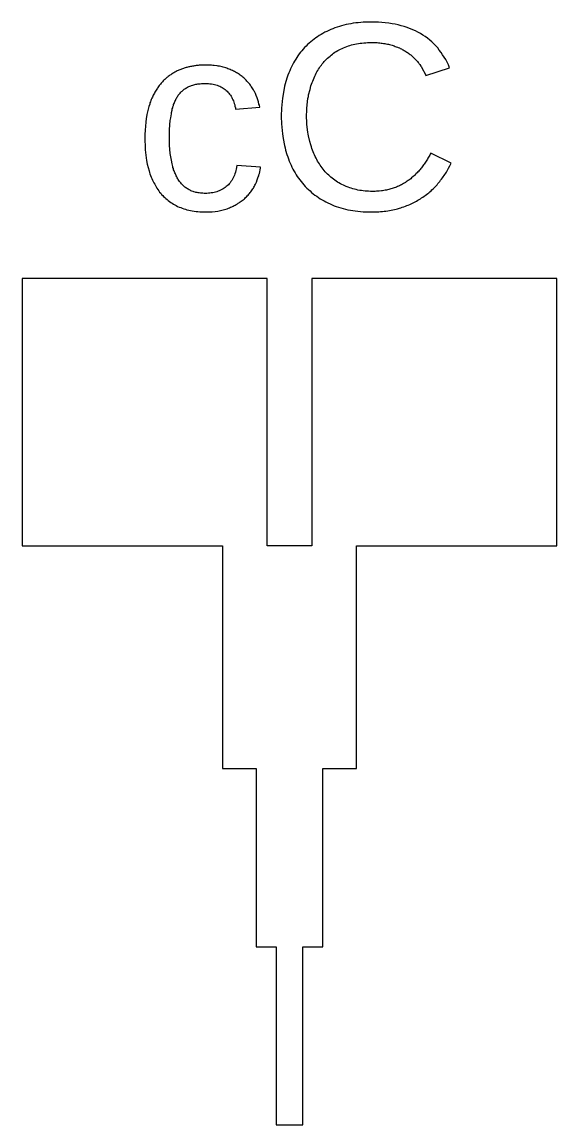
# Model space of a CAD drawing. Extents: x -62500 to 62500, y -62500 to 62500.
# Drawn here: x 1884.2 to 2124.2, y 372.5 to 867.6 of the extents above; entities that cross this region are included whole.
import ezdxf

# ---------------------------------------------------------------- set-up
doc = ezdxf.new("R2010")
doc.units = 0
doc.layers.add('1', color=60, linetype='CONTINUOUS')

msp = doc.modelspace()

# ---------------------------------------------------------------- linework, layer by layer
at = {"layer": '1'}
for points in [[(2000.45, 824.187), (2000.55, 823.035), (2000.55, 821.896), (2000.95, 817.451), (2001.15, 816.369), (2001.25, 815.298), (2001.85, 812.154), (2002.15, 811.129), (2002.35, 810.116), (2002.95, 808.123), (2003.35, 807.147), (2003.65, 806.187), (2004.05, 805.245), (2004.45, 804.319), (2004.85, 803.409), (2005.25, 802.517), (2005.65, 801.641), (2006.15, 800.782), (2006.65, 799.94), (2007.15, 799.114), (2007.65, 798.305), (2008.25, 797.513), (2008.75, 796.738), (2009.35, 795.98), (2009.95, 795.238), (2010.65, 794.513), (2011.25, 793.807), (2011.95, 793.12), (2012.65, 792.452), (2013.35, 791.805), (2014.05, 791.177), (2014.75, 790.57), (2015.55, 789.981), (2016.35, 789.413), (2017.15, 788.864), (2017.95, 788.335), (2018.75, 787.826), (2019.65, 787.337), (2020.45, 786.867), (2021.35, 786.417), (2022.35, 785.987), (2023.25, 785.577), (2024.15, 785.189), (2025.15, 784.826), (2026.15, 784.488), (2027.15, 784.175), (2029.25, 783.624), (2030.35, 783.387), (2031.45, 783.175), (2032.55, 782.987), (2033.65, 782.824), (2034.85, 782.687), (2035.95, 782.574), (2037.15, 782.486), (2038.35, 782.424), (2039.65, 782.386), (2040.85, 782.374), (2041.75, 782.38), (2042.55, 782.4), (2043.45, 782.433), (2044.25, 782.478), (2045.05, 782.537), (2045.85, 782.609), (2046.65, 782.694), (2047.45, 782.793), (2048.25, 782.904), (2049.05, 783.028), (2049.75, 783.166), (2050.55, 783.316), (2051.25, 783.48), (2051.95, 783.656), (2052.65, 783.845), (2053.45, 784.048), (2054.15, 784.263), (2054.75, 784.487), (2055.45, 784.721), (2056.15, 784.965), (2056.75, 785.219), (2057.45, 785.483), (2058.15, 785.756), (2058.75, 786.04), (2059.35, 786.333), (2059.95, 786.636), (2060.55, 786.95), (2061.15, 787.273), (2061.75, 787.605), (2062.35, 787.948), (2062.95, 788.301), (2063.45, 788.663), (2064.05, 789.035), (2064.55, 789.415), (2065.05, 789.803), (2065.65, 790.199), (2066.15, 790.604), (2066.65, 791.017), (2067.15, 791.438), (2067.65, 791.868), (2068.05, 792.305), (2068.55, 792.751), (2069.05, 793.206), (2069.45, 793.668), (2069.95, 794.139), (2070.35, 794.618), (2070.75, 795.105), (2071.15, 795.601), (2071.65, 796.103), (2071.95, 796.61), (2072.35, 797.123), (2072.75, 797.64), (2073.15, 798.163), (2073.55, 798.69), (2073.85, 799.223), (2074.25, 799.76), (2074.55, 800.303), (2074.85, 800.851), (2075.25, 801.404), (2075.55, 801.961), (2076.15, 803.092), (2076.75, 804.243), (2067.55, 808.829), (2067.25, 808.354), (2067.05, 807.884), (2066.75, 807.42), (2066.55, 806.96), (2066.25, 806.507), (2066.05, 806.058), (2065.75, 805.615), (2065.45, 805.177), (2065.15, 804.744), (2064.85, 804.316), (2064.65, 803.894), (2064.35, 803.477), (2064.05, 803.065), (2063.65, 802.659), (2063.35, 802.258), (2063.05, 801.862), (2062.75, 801.472), (2062.45, 801.089), (2062.15, 800.713), (2061.75, 800.343), (2061.45, 799.98), (2061.05, 799.623), (2060.75, 799.273), (2060.35, 798.93), (2060.05, 798.593), (2059.65, 798.263), (2058.95, 797.624), (2058.55, 797.314), (2058.15, 797.01), (2057.75, 796.714), (2057.35, 796.424), (2056.95, 796.141), (2056.55, 795.867), (2056.15, 795.6), (2055.65, 795.342), (2055.25, 795.091), (2054.85, 794.849), (2054.35, 794.615), (2053.95, 794.388), (2053.45, 794.17), (2053.05, 793.96), (2052.55, 793.757), (2052.15, 793.563), (2051.65, 793.377), (2051.15, 793.199), (2050.65, 793.029), (2050.15, 792.867), (2049.65, 792.714), (2049.15, 792.571), (2048.65, 792.437), (2048.15, 792.314), (2047.65, 792.2), (2047.05, 792.097), (2046.55, 792.003), (2045.95, 791.919), (2045.45, 791.845), (2044.35, 791.726), (2043.75, 791.682), (2043.15, 791.647), (2042.55, 791.623), (2041.95, 791.608), (2041.35, 791.603), (2040.55, 791.613), (2039.65, 791.642), (2038.85, 791.69), (2038.05, 791.757), (2037.25, 791.844), (2036.45, 791.95), (2035.65, 792.076), (2034.85, 792.22), (2034.05, 792.384), (2033.35, 792.568), (2032.55, 792.77), (2031.85, 792.992), (2031.15, 793.233), (2030.45, 793.494), (2029.65, 793.773), (2029.05, 794.072), (2028.35, 794.389), (2027.65, 794.721), (2027.05, 795.068), (2026.35, 795.432), (2025.75, 795.811), (2025.15, 796.205), (2024.55, 796.615), (2023.95, 797.041), (2023.35, 797.483), (2022.75, 797.94), (2022.25, 798.412), (2021.75, 798.901), (2021.15, 799.404), (2020.65, 799.924), (2020.15, 800.459), (2019.75, 801.01), (2019.25, 801.575), (2018.75, 802.154), (2018.35, 802.746), (2017.95, 803.352), (2017.55, 803.972), (2017.15, 804.605), (2016.75, 805.251), (2016.35, 805.911), (2016.05, 806.585), (2015.65, 807.272), (2015.35, 807.973), (2015.05, 808.688), (2014.75, 809.415), (2014.45, 810.157), (2014.15, 810.912), (2013.95, 811.68), (2013.65, 812.461), (2013.25, 814.051), (2012.65, 816.51), (2012.55, 817.35), (2012.35, 818.199), (2011.95, 821.695), (2011.95, 823.503), (2011.85, 824.421), (2011.85, 826.278), (2011.95, 827.195), (2011.95, 828.998), (2012.45, 833.322), (2012.65, 834.154), (2012.75, 834.977), (2013.35, 837.381), (2013.75, 838.93), (2013.95, 839.688), (2014.25, 840.431), (2014.55, 841.161), (2014.85, 841.877), (2015.15, 842.58), (2015.45, 843.268), (2015.75, 843.943), (2016.05, 844.604), (2016.45, 845.251), (2016.85, 845.884), (2017.15, 846.504), (2017.55, 847.11), (2017.95, 847.702), (2018.45, 848.28), (2018.85, 848.845), (2019.35, 849.395), (2019.75, 849.931), (2020.25, 850.452), (2020.75, 850.957), (2021.25, 851.446), (2021.75, 851.919), (2022.35, 852.377), (2022.85, 852.819), (2023.45, 853.246), (2023.95, 853.657), (2024.55, 854.053), (2025.15, 854.433), (2025.85, 854.797), (2026.45, 855.145), (2027.05, 855.478), (2027.75, 855.796), (2028.45, 856.098), (2029.15, 856.382), (2029.85, 856.649), (2030.55, 856.897), (2031.25, 857.126), (2031.95, 857.338), (2032.75, 857.531), (2033.45, 857.705), (2034.25, 857.861), (2035.05, 857.999), (2035.85, 858.119), (2036.65, 858.22), (2037.45, 858.302), (2038.35, 858.367), (2039.15, 858.413), (2040.05, 858.44), (2040.95, 858.449), (2041.55, 858.444), (2042.15, 858.43), (2042.85, 858.406), (2043.45, 858.372), (2044.05, 858.329), (2044.65, 858.276), (2045.25, 858.213), (2045.75, 858.141), (2046.35, 858.059), (2046.95, 857.967), (2047.45, 857.866), (2048.05, 857.755), (2048.55, 857.634), (2049.05, 857.504), (2049.65, 857.364), (2050.15, 857.215), (2050.65, 857.057), (2051.15, 856.893), (2051.55, 856.723), (2052.05, 856.546), (2052.55, 856.363), (2052.95, 856.173), (2053.45, 855.977), (2053.85, 855.774), (2054.35, 855.565), (2054.75, 855.35), (2055.15, 855.128), (2055.55, 854.9), (2055.95, 854.665), (2056.35, 854.424), (2056.75, 854.176), (2057.15, 853.922), (2057.55, 853.663), (2057.85, 853.398), (2058.25, 853.129), (2058.55, 852.855), (2058.95, 852.576), (2059.25, 852.292), (2059.55, 852.004), (2059.85, 851.71), (2060.15, 851.412), (2060.45, 851.109), (2060.75, 850.801), (2061.05, 850.488), (2061.35, 850.171), (2061.65, 849.849), (2061.85, 849.522), (2062.15, 849.19), (2062.35, 848.854), (2062.65, 848.517), (2063.05, 847.835), (2063.35, 847.492), (2063.75, 846.798), (2064.35, 845.742), (2064.45, 845.386), (2065.05, 844.306), (2065.35, 843.575), (2075.95, 847.102), (2075.45, 848.354), (2074.85, 849.567), (2074.25, 850.741), (2073.55, 851.876), (2072.85, 852.971), (2072.15, 854.028), (2071.35, 855.046), (2070.65, 856.024), (2069.75, 856.964), (2068.95, 857.864), (2067.95, 858.726), (2067.05, 859.548), (2066.05, 860.331), (2065.05, 861.076), (2063.95, 861.781), (2062.95, 862.447), (2061.75, 863.074), (2060.65, 863.66), (2059.45, 864.205), (2056.95, 865.175), (2055.65, 865.6), (2054.25, 865.984), (2052.95, 866.327), (2051.55, 866.631), (2050.15, 866.893), (2048.65, 867.116), (2047.15, 867.297), (2045.65, 867.439), (2044.05, 867.54), (2042.45, 867.601), (2040.75, 867.621), (2039.65, 867.609), (2038.45, 867.574), (2037.25, 867.516), (2036.15, 867.435), (2034.95, 867.331), (2033.85, 867.203), (2032.75, 867.052), (2031.65, 866.879), (2029.55, 866.461), (2028.55, 866.217), (2027.55, 865.951), (2026.55, 865.661), (2025.55, 865.348), (2024.55, 865.011), (2023.65, 864.652), (2022.65, 864.271), (2021.75, 863.87), (2020.85, 863.45), (2020.05, 863.009), (2019.15, 862.549), (2018.35, 862.07), (2017.45, 861.57), (2016.65, 861.051), (2015.95, 860.512), (2015.15, 859.953), (2014.45, 859.375), (2013.65, 858.776), (2012.95, 858.158), (2012.25, 857.521), (2011.65, 856.863), (2010.95, 856.186), (2010.35, 855.49), (2009.75, 854.775), (2009.15, 854.043), (2008.55, 853.292), (2007.95, 852.523), (2007.45, 851.736), (2006.95, 850.931), (2006.45, 850.108), (2005.95, 849.267), (2005.45, 848.407), (2005.05, 847.53), (2004.65, 846.634), (2004.25, 845.72), (2003.85, 844.788), (2003.45, 843.838), (2003.15, 842.869), (2002.55, 840.885), (2001.95, 838.842), (2001.75, 837.799), (2000.95, 833.477), (2000.55, 828.921), (2000.55, 827.745), (2000.45, 826.555), (2000.45, 824.187)], [(2000.45, 824.187), (2000.55, 823.035), (2000.55, 821.896), (2000.95, 817.451), (2001.15, 816.369), (2001.25, 815.298), (2001.85, 812.154), (2002.15, 811.129), (2002.35, 810.116), (2002.95, 808.123), (2003.35, 807.147), (2003.65, 806.187), (2004.05, 805.245), (2004.45, 804.319), (2004.85, 803.409), (2005.25, 802.517), (2005.65, 801.641), (2006.15, 800.782), (2006.65, 799.94), (2007.15, 799.114), (2007.65, 798.305), (2008.25, 797.513), (2008.75, 796.738), (2009.35, 795.98), (2009.95, 795.238), (2010.65, 794.513), (2011.25, 793.807), (2011.95, 793.12), (2012.65, 792.452), (2013.35, 791.805), (2014.05, 791.177), (2014.75, 790.57), (2015.55, 789.981), (2016.35, 789.413), (2017.15, 788.864), (2017.95, 788.335), (2018.75, 787.826), (2019.65, 787.337), (2020.45, 786.867), (2021.35, 786.417), (2022.35, 785.987), (2023.25, 785.577), (2024.15, 785.189), (2025.15, 784.826), (2026.15, 784.488), (2027.15, 784.175), (2029.25, 783.624), (2030.35, 783.387), (2031.45, 783.175), (2032.55, 782.987), (2033.65, 782.824), (2034.85, 782.687), (2035.95, 782.574), (2037.15, 782.486), (2038.35, 782.424), (2039.65, 782.386), (2040.85, 782.374), (2041.75, 782.38), (2042.55, 782.4), (2043.45, 782.433), (2044.25, 782.478), (2045.05, 782.537), (2045.85, 782.609), (2046.65, 782.694), (2047.45, 782.793), (2048.25, 782.904), (2049.05, 783.028), (2049.75, 783.166), (2050.55, 783.316), (2051.25, 783.48), (2051.95, 783.656), (2052.65, 783.845), (2053.45, 784.048), (2054.15, 784.263), (2054.75, 784.487), (2055.45, 784.721), (2056.15, 784.965), (2056.75, 785.219), (2057.45, 785.483), (2058.15, 785.756), (2058.75, 786.04), (2059.35, 786.333), (2059.95, 786.636), (2060.55, 786.95), (2061.15, 787.273), (2061.75, 787.605), (2062.35, 787.948), (2062.95, 788.301), (2063.45, 788.663), (2064.05, 789.035), (2064.55, 789.415), (2065.05, 789.803), (2065.65, 790.199), (2066.15, 790.604), (2066.65, 791.017), (2067.15, 791.438), (2067.65, 791.868), (2068.05, 792.305), (2068.55, 792.751), (2069.05, 793.206), (2069.45, 793.668), (2069.95, 794.139), (2070.35, 794.618), (2070.75, 795.105), (2071.15, 795.601), (2071.65, 796.103), (2071.95, 796.61), (2072.35, 797.123), (2072.75, 797.64), (2073.15, 798.163), (2073.55, 798.69), (2073.85, 799.223), (2074.25, 799.76), (2074.55, 800.303), (2074.85, 800.851), (2075.25, 801.404), (2075.55, 801.961), (2076.15, 803.092), (2076.75, 804.243), (2067.55, 808.829), (2067.25, 808.354), (2067.05, 807.884), (2066.75, 807.42), (2066.55, 806.96), (2066.25, 806.507), (2066.05, 806.058), (2065.75, 805.615), (2065.45, 805.177), (2065.15, 804.744), (2064.85, 804.316), (2064.65, 803.894), (2064.35, 803.477), (2064.05, 803.065), (2063.65, 802.659), (2063.35, 802.258), (2063.05, 801.862), (2062.75, 801.472), (2062.45, 801.089), (2062.15, 800.713), (2061.75, 800.343), (2061.45, 799.98), (2061.05, 799.623), (2060.75, 799.273), (2060.35, 798.93), (2060.05, 798.593), (2059.65, 798.263), (2058.95, 797.624), (2058.55, 797.314), (2058.15, 797.01), (2057.75, 796.714), (2057.35, 796.424), (2056.95, 796.141), (2056.55, 795.867), (2056.15, 795.6), (2055.65, 795.342), (2055.25, 795.091), (2054.85, 794.849), (2054.35, 794.615), (2053.95, 794.388), (2053.45, 794.17), (2053.05, 793.96), (2052.55, 793.757), (2052.15, 793.563), (2051.65, 793.377), (2051.15, 793.199), (2050.65, 793.029), (2050.15, 792.867), (2049.65, 792.714), (2049.15, 792.571), (2048.65, 792.437), (2048.15, 792.314), (2047.65, 792.2), (2047.05, 792.097), (2046.55, 792.003), (2045.95, 791.919), (2045.45, 791.845), (2044.35, 791.726), (2043.75, 791.682), (2043.15, 791.647), (2042.55, 791.623), (2041.95, 791.608), (2041.35, 791.603), (2040.55, 791.613), (2039.65, 791.642), (2038.85, 791.69), (2038.05, 791.757), (2037.25, 791.844), (2036.45, 791.95), (2035.65, 792.076), (2034.85, 792.22), (2034.05, 792.384), (2033.35, 792.568), (2032.55, 792.77), (2031.85, 792.992), (2031.15, 793.233), (2030.45, 793.494), (2029.65, 793.773), (2029.05, 794.072), (2028.35, 794.389), (2027.65, 794.721), (2027.05, 795.068), (2026.35, 795.432), (2025.75, 795.811), (2025.15, 796.205), (2024.55, 796.615), (2023.95, 797.041), (2023.35, 797.483), (2022.75, 797.94), (2022.25, 798.412), (2021.75, 798.901), (2021.15, 799.404), (2020.65, 799.924), (2020.15, 800.459), (2019.75, 801.01), (2019.25, 801.575), (2018.75, 802.154), (2018.35, 802.746), (2017.95, 803.352), (2017.55, 803.972), (2017.15, 804.605), (2016.75, 805.251), (2016.35, 805.911), (2016.05, 806.585), (2015.65, 807.272), (2015.35, 807.973), (2015.05, 808.688), (2014.75, 809.415), (2014.45, 810.157), (2014.15, 810.912), (2013.95, 811.68), (2013.65, 812.461), (2013.25, 814.051), (2012.65, 816.51), (2012.55, 817.35), (2012.35, 818.199), (2011.95, 821.695), (2011.95, 823.503), (2011.85, 824.421), (2011.85, 826.278), (2011.95, 827.195), (2011.95, 828.998), (2012.45, 833.322), (2012.65, 834.154), (2012.75, 834.977), (2013.35, 837.381), (2013.75, 838.93), (2013.95, 839.688), (2014.25, 840.431), (2014.55, 841.161), (2014.85, 841.877), (2015.15, 842.58), (2015.45, 843.268), (2015.75, 843.943), (2016.05, 844.604), (2016.45, 845.251), (2016.85, 845.884), (2017.15, 846.504), (2017.55, 847.11), (2017.95, 847.702), (2018.45, 848.28), (2018.85, 848.845), (2019.35, 849.395), (2019.75, 849.931), (2020.25, 850.452), (2020.75, 850.957), (2021.25, 851.446), (2021.75, 851.919), (2022.35, 852.377), (2022.85, 852.819), (2023.45, 853.246), (2023.95, 853.657), (2024.55, 854.053), (2025.15, 854.433), (2025.85, 854.797), (2026.45, 855.145), (2027.05, 855.478), (2027.75, 855.796), (2028.45, 856.098), (2029.15, 856.382), (2029.85, 856.649), (2030.55, 856.897), (2031.25, 857.126), (2031.95, 857.338), (2032.75, 857.531), (2033.45, 857.705), (2034.25, 857.861), (2035.05, 857.999), (2035.85, 858.119), (2036.65, 858.22), (2037.45, 858.302), (2038.35, 858.367), (2039.15, 858.413), (2040.05, 858.44), (2040.95, 858.449), (2041.55, 858.444), (2042.15, 858.43), (2042.85, 858.406), (2043.45, 858.372), (2044.05, 858.329), (2044.65, 858.276), (2045.25, 858.213), (2045.75, 858.141), (2046.35, 858.059), (2046.95, 857.967), (2047.45, 857.866), (2048.05, 857.755), (2048.55, 857.634), (2049.05, 857.504), (2049.65, 857.364), (2050.15, 857.215), (2050.65, 857.057), (2051.15, 856.893), (2051.55, 856.723), (2052.05, 856.546), (2052.55, 856.363), (2052.95, 856.173), (2053.45, 855.977), (2053.85, 855.774), (2054.35, 855.565), (2054.75, 855.35), (2055.15, 855.128), (2055.55, 854.9), (2055.95, 854.665), (2056.35, 854.424), (2056.75, 854.176), (2057.15, 853.922), (2057.55, 853.663), (2057.85, 853.398), (2058.25, 853.129), (2058.55, 852.855), (2058.95, 852.576), (2059.25, 852.292), (2059.55, 852.004), (2059.85, 851.71), (2060.15, 851.412), (2060.45, 851.109), (2060.75, 850.801), (2061.05, 850.488), (2061.35, 850.171), (2061.65, 849.849), (2061.85, 849.522), (2062.15, 849.19), (2062.35, 848.854), (2062.65, 848.517), (2063.05, 847.835), (2063.35, 847.492), (2063.75, 846.798), (2064.35, 845.742), (2064.45, 845.386), (2065.05, 844.306), (2065.35, 843.575), (2075.95, 847.102), (2075.45, 848.354), (2074.85, 849.567), (2074.25, 850.741), (2073.55, 851.876), (2072.85, 852.971), (2072.15, 854.028), (2071.35, 855.046), (2070.65, 856.024), (2069.75, 856.964), (2068.95, 857.864), (2067.95, 858.726), (2067.05, 859.548), (2066.05, 860.331), (2065.05, 861.076), (2063.95, 861.781), (2062.95, 862.447), (2061.75, 863.074), (2060.65, 863.66), (2059.45, 864.205), (2056.95, 865.175), (2055.65, 865.6), (2054.25, 865.984), (2052.95, 866.327), (2051.55, 866.631), (2050.15, 866.893), (2048.65, 867.116), (2047.15, 867.297), (2045.65, 867.439), (2044.05, 867.54), (2042.45, 867.601), (2040.75, 867.621), (2039.65, 867.609), (2038.45, 867.574), (2037.25, 867.516), (2036.15, 867.435), (2034.95, 867.331), (2033.85, 867.203), (2032.75, 867.052), (2031.65, 866.879), (2029.55, 866.461), (2028.55, 866.217), (2027.55, 865.951), (2026.55, 865.661), (2025.55, 865.348), (2024.55, 865.011), (2023.65, 864.652), (2022.65, 864.271), (2021.75, 863.87), (2020.85, 863.45), (2020.05, 863.009), (2019.15, 862.549), (2018.35, 862.07), (2017.45, 861.57), (2016.65, 861.051), (2015.95, 860.512), (2015.15, 859.953), (2014.45, 859.375), (2013.65, 858.776), (2012.95, 858.158), (2012.25, 857.521), (2011.65, 856.863), (2010.95, 856.186), (2010.35, 855.49), (2009.75, 854.775), (2009.15, 854.043), (2008.55, 853.292), (2007.95, 852.523), (2007.45, 851.736), (2006.95, 850.931), (2006.45, 850.108), (2005.95, 849.267), (2005.45, 848.407), (2005.05, 847.53), (2004.65, 846.634), (2004.25, 845.72), (2003.85, 844.788), (2003.45, 843.838), (2003.15, 842.869), (2002.55, 840.885), (2001.95, 838.842), (2001.75, 837.799), (2000.95, 833.477), (2000.55, 828.921), (2000.55, 827.745), (2000.45, 826.555), (2000.45, 824.187)], [(1939.25, 813.666), (1939.35, 812.804), (1939.35, 811.95), (1939.45, 811.105), (1939.45, 810.267), (1940.05, 805.41), (1940.35, 803.855), (1940.75, 802.332), (1941.15, 800.851), (1941.35, 800.128), (1941.55, 799.419), (1941.85, 798.721), (1942.05, 798.036), (1942.35, 797.363), (1942.65, 796.703), (1942.95, 796.055), (1943.25, 795.42), (1943.65, 794.797), (1943.95, 794.186), (1944.35, 793.588), (1944.65, 793.002), (1945.05, 792.429), (1945.45, 791.868), (1945.85, 791.32), (1946.35, 790.788), (1946.75, 790.27), (1947.25, 789.768), (1947.65, 789.28), (1948.15, 788.807), (1948.65, 788.349), (1949.25, 787.906), (1949.75, 787.478), (1950.35, 787.065), (1950.85, 786.667), (1951.45, 786.284), (1952.05, 785.916), (1952.65, 785.563), (1953.35, 785.224), (1953.95, 784.901), (1954.65, 784.595), (1955.35, 784.308), (1955.95, 784.042), (1956.75, 783.795), (1957.45, 783.568), (1958.15, 783.361), (1958.95, 783.174), (1959.75, 783.006), (1960.55, 782.858), (1961.35, 782.729), (1962.25, 782.621), (1963.05, 782.532), (1963.95, 782.463), (1964.85, 782.413), (1965.75, 782.384), (1966.65, 782.374), (1967.35, 782.38), (1968.05, 782.4), (1968.75, 782.433), (1969.45, 782.478), (1970.75, 782.609), (1972.05, 782.793), (1972.65, 782.904), (1973.25, 783.028), (1973.85, 783.166), (1974.45, 783.316), (1975.05, 783.48), (1975.65, 783.656), (1976.15, 783.845), (1976.75, 784.048), (1977.25, 784.262), (1977.75, 784.484), (1978.25, 784.715), (1978.85, 784.954), (1979.35, 785.202), (1979.75, 785.458), (1980.25, 785.723), (1980.75, 785.996), (1981.15, 786.277), (1981.65, 786.568), (1982.05, 786.866), (1982.45, 787.173), (1982.95, 787.489), (1983.35, 787.813), (1983.75, 788.146), (1984.05, 788.487), (1984.45, 788.836), (1984.85, 789.192), (1985.15, 789.554), (1985.55, 789.924), (1985.85, 790.3), (1986.15, 790.683), (1986.45, 791.074), (1986.85, 791.471), (1987.15, 791.875), (1987.35, 792.286), (1987.65, 792.703), (1987.95, 793.128), (1988.15, 793.559), (1988.45, 793.998), (1988.65, 794.443), (1988.85, 794.895), (1989.35, 795.811), (1989.65, 796.736), (1989.85, 797.202), (1990.15, 798.141), (1990.35, 798.614), (1990.45, 799.089), (1990.65, 799.567), (1991.15, 801.988), (1991.15, 802.479), (1980.45, 803.185), (1980.25, 801.649), (1980.05, 800.92), (1979.85, 800.216), (1979.65, 799.538), (1979.45, 798.886), (1979.15, 798.259), (1978.85, 797.659), (1978.55, 797.083), (1978.25, 796.534), (1977.85, 796.011), (1977.55, 795.513), (1977.15, 795.04), (1976.75, 794.594), (1976.25, 794.173), (1975.75, 793.778), (1975.35, 793.408), (1974.85, 793.062), (1974.35, 792.739), (1973.75, 792.441), (1973.25, 792.166), (1972.65, 791.915), (1972.15, 791.688), (1971.55, 791.485), (1970.95, 791.306), (1970.35, 791.151), (1969.75, 791.02), (1969.05, 790.912), (1968.45, 790.829), (1967.75, 790.769), (1967.05, 790.733), (1966.35, 790.721), (1965.85, 790.728), (1965.25, 790.75), (1964.75, 790.785), (1964.15, 790.835), (1963.65, 790.899), (1963.15, 790.977), (1962.65, 791.07), (1962.15, 791.177), (1961.75, 791.298), (1961.25, 791.433), (1960.85, 791.583), (1960.35, 791.746), (1959.95, 791.924), (1959.55, 792.116), (1959.15, 792.323), (1958.75, 792.544), (1958.35, 792.777), (1957.95, 793.023), (1957.65, 793.28), (1957.25, 793.549), (1956.95, 793.829), (1956.65, 794.121), (1956.25, 794.425), (1955.95, 794.741), (1955.65, 795.068), (1955.35, 795.407), (1955.05, 795.758), (1954.75, 796.121), (1954.55, 796.495), (1954.25, 796.881), (1954.05, 797.279), (1953.75, 797.688), (1953.55, 798.108), (1953.35, 798.538), (1953.15, 798.978), (1952.95, 799.428), (1952.75, 799.887), (1952.55, 800.357), (1952.35, 800.836), (1952.15, 801.326), (1952.05, 801.825), (1951.85, 802.334), (1951.75, 802.853), (1951.45, 803.92), (1951.15, 805.595), (1950.65, 808.548), (1950.35, 812.318), (1950.35, 819.352), (1950.65, 823.387), (1950.85, 824.632), (1951.15, 826.408), (1951.25, 826.975), (1951.45, 828.073), (1951.55, 828.603), (1951.75, 829.122), (1951.85, 829.628), (1952.05, 830.122), (1952.15, 830.604), (1952.35, 831.074), (1952.55, 831.531), (1952.75, 831.977), (1952.95, 832.41), (1953.15, 832.831), (1953.35, 833.24), (1953.55, 833.637), (1953.75, 834.021), (1954.05, 834.394), (1954.25, 834.754), (1954.55, 835.103), (1954.75, 835.44), (1955.05, 835.764), (1955.35, 836.077), (1955.65, 836.378), (1955.95, 836.667), (1956.25, 836.944), (1956.55, 837.209), (1956.95, 837.462), (1957.25, 837.703), (1957.65, 837.932), (1957.95, 838.15), (1958.35, 838.355), (1958.65, 838.548), (1959.05, 838.73), (1959.45, 838.9), (1959.85, 839.058), (1960.25, 839.204), (1960.75, 839.339), (1961.15, 839.462), (1961.65, 839.573), (1962.15, 839.673), (1962.55, 839.76), (1963.05, 839.837), (1963.55, 839.901), (1964.05, 839.954), (1964.65, 839.995), (1965.15, 840.024), (1965.65, 840.042), (1966.25, 840.047), (1967.05, 840.035), (1967.75, 839.999), (1968.45, 839.938), (1969.15, 839.853), (1969.85, 839.743), (1971.15, 839.451), (1971.75, 839.268), (1972.25, 839.062), (1972.85, 838.83), (1973.35, 838.575), (1973.95, 838.295), (1974.45, 837.99), (1974.85, 837.662), (1975.35, 837.309), (1975.75, 836.931), (1976.15, 836.533), (1976.55, 836.118), (1976.95, 835.686), (1977.25, 835.238), (1977.65, 834.772), (1977.95, 834.289), (1978.25, 833.789), (1978.45, 833.272), (1978.75, 832.738), (1978.95, 832.187), (1979.15, 831.619), (1979.35, 831.034), (1979.55, 830.432), (1979.65, 829.813), (1979.85, 829.177), (1979.95, 828.524), (1990.85, 829.347), (1990.65, 830.339), (1990.45, 830.828), (1990.25, 831.794), (1989.95, 832.744), (1989.75, 833.213), (1989.65, 833.677), (1989.25, 834.594), (1988.85, 835.495), (1988.45, 836.378), (1988.15, 836.814), (1987.95, 837.244), (1987.65, 837.667), (1987.45, 838.083), (1987.15, 838.491), (1986.85, 838.893), (1986.65, 839.287), (1986.35, 839.675), (1986.05, 840.055), (1985.65, 840.428), (1985.35, 840.794), (1985.05, 841.153), (1984.75, 841.504), (1984.35, 841.849), (1984.05, 842.186), (1983.65, 842.517), (1983.25, 842.84), (1982.85, 843.155), (1982.45, 843.462), (1982.05, 843.761), (1981.65, 844.051), (1981.25, 844.332), (1980.85, 844.605), (1980.35, 844.87), (1979.95, 845.126), (1979.45, 845.373), (1979.05, 845.612), (1978.55, 845.842), (1978.05, 846.064), (1977.55, 846.278), (1977.05, 846.483), (1976.55, 846.679), (1976.05, 846.867), (1975.55, 847.045), (1975.05, 847.212), (1974.45, 847.367), (1973.95, 847.51), (1973.35, 847.642), (1972.75, 847.763), (1972.15, 847.872), (1971.65, 847.97), (1970.35, 848.13), (1969.75, 848.194), (1969.15, 848.245), (1968.55, 848.285), (1967.85, 848.314), (1967.25, 848.331), (1966.55, 848.337), (1966.15, 848.334), (1965.65, 848.327), (1965.25, 848.313), (1964.85, 848.295), (1963.95, 848.242), (1963.55, 848.208), (1963.15, 848.168), (1962.75, 848.123), (1962.25, 848.073), (1961.85, 848.017), (1961.45, 847.957), (1961.05, 847.891), (1960.65, 847.819), (1960.15, 847.743), (1959.75, 847.661), (1959.35, 847.573), (1958.95, 847.479), (1958.55, 847.378), (1958.15, 847.271), (1957.75, 847.158), (1957.35, 847.038), (1956.95, 846.912), (1956.55, 846.779), (1956.15, 846.64), (1955.75, 846.494), (1955.35, 846.342), (1954.95, 846.184), (1954.55, 846.019), (1954.15, 845.848), (1953.75, 845.67), (1953.35, 845.486), (1952.65, 845.095), (1952.25, 844.888), (1951.95, 844.674), (1951.55, 844.451), (1951.15, 844.221), (1950.85, 843.983), (1950.45, 843.737), (1950.15, 843.483), (1949.75, 843.221), (1949.45, 842.952), (1949.15, 842.675), (1948.75, 842.39), (1948.45, 842.097), (1948.15, 841.796), (1947.75, 841.488), (1947.45, 841.171), (1947.15, 840.845), (1946.85, 840.509), (1946.55, 840.165), (1946.25, 839.811), (1945.95, 839.448), (1945.65, 839.076), (1945.35, 838.695), (1945.05, 838.305), (1944.85, 837.905), (1944.55, 837.496), (1944.25, 837.078), (1944.05, 836.651), (1943.75, 836.215), (1943.55, 835.769), (1943.25, 835.315), (1943.05, 834.851), (1942.85, 834.377), (1942.65, 833.893), (1942.35, 833.4), (1942.15, 832.898), (1941.95, 832.385), (1941.75, 831.863), (1941.55, 831.332), (1941.45, 830.79), (1941.05, 829.679), (1940.75, 828.529), (1940.65, 827.939), (1940.35, 826.731), (1940.15, 826.112), (1939.85, 824.183), (1939.65, 822.838), (1939.65, 822.149), (1939.55, 821.447), (1939.35, 818.524), (1939.25, 817.764), (1939.25, 813.666)], [(1939.25, 813.666), (1939.35, 812.804), (1939.35, 811.95), (1939.45, 811.105), (1939.45, 810.267), (1940.05, 805.41), (1940.35, 803.855), (1940.75, 802.332), (1941.15, 800.851), (1941.35, 800.128), (1941.55, 799.419), (1941.85, 798.721), (1942.05, 798.036), (1942.35, 797.363), (1942.65, 796.703), (1942.95, 796.055), (1943.25, 795.42), (1943.65, 794.797), (1943.95, 794.186), (1944.35, 793.588), (1944.65, 793.002), (1945.05, 792.429), (1945.45, 791.868), (1945.85, 791.32), (1946.35, 790.788), (1946.75, 790.27), (1947.25, 789.768), (1947.65, 789.28), (1948.15, 788.807), (1948.65, 788.349), (1949.25, 787.906), (1949.75, 787.478), (1950.35, 787.065), (1950.85, 786.667), (1951.45, 786.284), (1952.05, 785.916), (1952.65, 785.563), (1953.35, 785.224), (1953.95, 784.901), (1954.65, 784.595), (1955.35, 784.308), (1955.95, 784.042), (1956.75, 783.795), (1957.45, 783.568), (1958.15, 783.361), (1958.95, 783.174), (1959.75, 783.006), (1960.55, 782.858), (1961.35, 782.729), (1962.25, 782.621), (1963.05, 782.532), (1963.95, 782.463), (1964.85, 782.413), (1965.75, 782.384), (1966.65, 782.374), (1967.35, 782.38), (1968.05, 782.4), (1968.75, 782.433), (1969.45, 782.478), (1970.75, 782.609), (1972.05, 782.793), (1972.65, 782.904), (1973.25, 783.028), (1973.85, 783.166), (1974.45, 783.316), (1975.05, 783.48), (1975.65, 783.656), (1976.15, 783.845), (1976.75, 784.048), (1977.25, 784.262), (1977.75, 784.484), (1978.25, 784.715), (1978.85, 784.954), (1979.35, 785.202), (1979.75, 785.458), (1980.25, 785.723), (1980.75, 785.996), (1981.15, 786.277), (1981.65, 786.568), (1982.05, 786.866), (1982.45, 787.173), (1982.95, 787.489), (1983.35, 787.813), (1983.75, 788.146), (1984.05, 788.487), (1984.45, 788.836), (1984.85, 789.192), (1985.15, 789.554), (1985.55, 789.924), (1985.85, 790.3), (1986.15, 790.683), (1986.45, 791.074), (1986.85, 791.471), (1987.15, 791.875), (1987.35, 792.286), (1987.65, 792.703), (1987.95, 793.128), (1988.15, 793.559), (1988.45, 793.998), (1988.65, 794.443), (1988.85, 794.895), (1989.35, 795.811), (1989.65, 796.736), (1989.85, 797.202), (1990.15, 798.141), (1990.35, 798.614), (1990.45, 799.089), (1990.65, 799.567), (1991.15, 801.988), (1991.15, 802.479), (1980.45, 803.185), (1980.25, 801.649), (1980.05, 800.92), (1979.85, 800.216), (1979.65, 799.538), (1979.45, 798.886), (1979.15, 798.259), (1978.85, 797.659), (1978.55, 797.083), (1978.25, 796.534), (1977.85, 796.011), (1977.55, 795.513), (1977.15, 795.04), (1976.75, 794.594), (1976.25, 794.173), (1975.75, 793.778), (1975.35, 793.408), (1974.85, 793.062), (1974.35, 792.739), (1973.75, 792.441), (1973.25, 792.166), (1972.65, 791.915), (1972.15, 791.688), (1971.55, 791.485), (1970.95, 791.306), (1970.35, 791.151), (1969.75, 791.02), (1969.05, 790.912), (1968.45, 790.829), (1967.75, 790.769), (1967.05, 790.733), (1966.35, 790.721), (1965.85, 790.728), (1965.25, 790.75), (1964.75, 790.785), (1964.15, 790.835), (1963.65, 790.899), (1963.15, 790.977), (1962.65, 791.07), (1962.15, 791.177), (1961.75, 791.298), (1961.25, 791.433), (1960.85, 791.583), (1960.35, 791.746), (1959.95, 791.924), (1959.55, 792.116), (1959.15, 792.323), (1958.75, 792.544), (1958.35, 792.777), (1957.95, 793.023), (1957.65, 793.28), (1957.25, 793.549), (1956.95, 793.829), (1956.65, 794.121), (1956.25, 794.425), (1955.95, 794.741), (1955.65, 795.068), (1955.35, 795.407), (1955.05, 795.758), (1954.75, 796.121), (1954.55, 796.495), (1954.25, 796.881), (1954.05, 797.279), (1953.75, 797.688), (1953.55, 798.108), (1953.35, 798.538), (1953.15, 798.978), (1952.95, 799.428), (1952.75, 799.887), (1952.55, 800.357), (1952.35, 800.836), (1952.15, 801.326), (1952.05, 801.825), (1951.85, 802.334), (1951.75, 802.853), (1951.45, 803.92), (1951.15, 805.595), (1950.65, 808.548), (1950.35, 812.318), (1950.35, 819.352), (1950.65, 823.387), (1950.85, 824.632), (1951.15, 826.408), (1951.25, 826.975), (1951.45, 828.073), (1951.55, 828.603), (1951.75, 829.122), (1951.85, 829.628), (1952.05, 830.122), (1952.15, 830.604), (1952.35, 831.074), (1952.55, 831.531), (1952.75, 831.977), (1952.95, 832.41), (1953.15, 832.831), (1953.35, 833.24), (1953.55, 833.637), (1953.75, 834.021), (1954.05, 834.394), (1954.25, 834.754), (1954.55, 835.103), (1954.75, 835.44), (1955.05, 835.764), (1955.35, 836.077), (1955.65, 836.378), (1955.95, 836.667), (1956.25, 836.944), (1956.55, 837.209), (1956.95, 837.462), (1957.25, 837.703), (1957.65, 837.932), (1957.95, 838.15), (1958.35, 838.355), (1958.65, 838.548), (1959.05, 838.73), (1959.45, 838.9), (1959.85, 839.058), (1960.25, 839.204), (1960.75, 839.339), (1961.15, 839.462), (1961.65, 839.573), (1962.15, 839.673), (1962.55, 839.76), (1963.05, 839.837), (1963.55, 839.901), (1964.05, 839.954), (1964.65, 839.995), (1965.15, 840.024), (1965.65, 840.042), (1966.25, 840.047), (1967.05, 840.035), (1967.75, 839.999), (1968.45, 839.938), (1969.15, 839.853), (1969.85, 839.743), (1971.15, 839.451), (1971.75, 839.268), (1972.25, 839.062), (1972.85, 838.83), (1973.35, 838.575), (1973.95, 838.295), (1974.45, 837.99), (1974.85, 837.662), (1975.35, 837.309), (1975.75, 836.931), (1976.15, 836.533), (1976.55, 836.118), (1976.95, 835.686), (1977.25, 835.238), (1977.65, 834.772), (1977.95, 834.289), (1978.25, 833.789), (1978.45, 833.272), (1978.75, 832.738), (1978.95, 832.187), (1979.15, 831.619), (1979.35, 831.034), (1979.55, 830.432), (1979.65, 829.813), (1979.85, 829.177), (1979.95, 828.524), (1990.85, 829.347), (1990.65, 830.339), (1990.45, 830.828), (1990.25, 831.794), (1989.95, 832.744), (1989.75, 833.213), (1989.65, 833.677), (1989.25, 834.594), (1988.85, 835.495), (1988.45, 836.378), (1988.15, 836.814), (1987.95, 837.244), (1987.65, 837.667), (1987.45, 838.083), (1987.15, 838.491), (1986.85, 838.893), (1986.65, 839.287), (1986.35, 839.675), (1986.05, 840.055), (1985.65, 840.428), (1985.35, 840.794), (1985.05, 841.153), (1984.75, 841.504), (1984.35, 841.849), (1984.05, 842.186), (1983.65, 842.517), (1983.25, 842.84), (1982.85, 843.155), (1982.45, 843.462), (1982.05, 843.761), (1981.65, 844.051), (1981.25, 844.332), (1980.85, 844.605), (1980.35, 844.87), (1979.95, 845.126), (1979.45, 845.373), (1979.05, 845.612), (1978.55, 845.842), (1978.05, 846.064), (1977.55, 846.278), (1977.05, 846.483), (1976.55, 846.679), (1976.05, 846.867), (1975.55, 847.045), (1975.05, 847.212), (1974.45, 847.367), (1973.95, 847.51), (1973.35, 847.642), (1972.75, 847.763), (1972.15, 847.872), (1971.65, 847.97), (1970.35, 848.13), (1969.75, 848.194), (1969.15, 848.245), (1968.55, 848.285), (1967.85, 848.314), (1967.25, 848.331), (1966.55, 848.337), (1966.15, 848.334), (1965.65, 848.327), (1965.25, 848.313), (1964.85, 848.295), (1963.95, 848.242), (1963.55, 848.208), (1963.15, 848.168), (1962.75, 848.123), (1962.25, 848.073), (1961.85, 848.017), (1961.45, 847.957), (1961.05, 847.891), (1960.65, 847.819), (1960.15, 847.743), (1959.75, 847.661), (1959.35, 847.573), (1958.95, 847.479), (1958.55, 847.378), (1958.15, 847.271), (1957.75, 847.158), (1957.35, 847.038), (1956.95, 846.912), (1956.55, 846.779), (1956.15, 846.64), (1955.75, 846.494), (1955.35, 846.342), (1954.95, 846.184), (1954.55, 846.019), (1954.15, 845.848), (1953.75, 845.67), (1953.35, 845.486), (1952.65, 845.095), (1952.25, 844.888), (1951.95, 844.674), (1951.55, 844.451), (1951.15, 844.221), (1950.85, 843.983), (1950.45, 843.737), (1950.15, 843.483), (1949.75, 843.221), (1949.45, 842.952), (1949.15, 842.675), (1948.75, 842.39), (1948.45, 842.097), (1948.15, 841.796), (1947.75, 841.488), (1947.45, 841.171), (1947.15, 840.845), (1946.85, 840.509), (1946.55, 840.165), (1946.25, 839.811), (1945.95, 839.448), (1945.65, 839.076), (1945.35, 838.695), (1945.05, 838.305), (1944.85, 837.905), (1944.55, 837.496), (1944.25, 837.078), (1944.05, 836.651), (1943.75, 836.215), (1943.55, 835.769), (1943.25, 835.315), (1943.05, 834.851), (1942.85, 834.377), (1942.65, 833.893), (1942.35, 833.4), (1942.15, 832.898), (1941.95, 832.385), (1941.75, 831.863), (1941.55, 831.332), (1941.45, 830.79), (1941.05, 829.679), (1940.75, 828.529), (1940.65, 827.939), (1940.35, 826.731), (1940.15, 826.112), (1939.85, 824.183), (1939.65, 822.838), (1939.65, 822.149), (1939.55, 821.447), (1939.35, 818.524), (1939.25, 817.764), (1939.25, 813.666)], [(1884.15, 632.549), (1974.15, 632.549), (1974.15, 532.549), (1989.15, 532.549), (1989.15, 452.549), (1998.15, 452.549), (1998.15, 372.549), (2010.15, 372.549), (2010.15, 452.549), (2019.15, 452.549), (2019.15, 532.549), (2034.15, 532.549), (2034.15, 632.549), (2124.15, 632.549), (2124.15, 752.549), (2014.15, 752.549), (2014.15, 632.549), (1994.15, 632.549), (1994.15, 752.549), (1884.15, 752.549), (1884.15, 632.549)], [(1884.15, 632.549), (1974.15, 632.549), (1974.15, 532.549), (1989.15, 532.549), (1989.15, 452.549), (1998.15, 452.549), (1998.15, 372.549), (2010.15, 372.549), (2010.15, 452.549), (2019.15, 452.549), (2019.15, 532.549), (2034.15, 532.549), (2034.15, 632.549), (2124.15, 632.549), (2124.15, 752.549), (2014.15, 752.549), (2014.15, 632.549), (1994.15, 632.549), (1994.15, 752.549), (1884.15, 752.549), (1884.15, 632.549)]]:
    msp.add_lwpolyline(points, close=True, dxfattribs=at)

doc.saveas('drawing.dxf')
